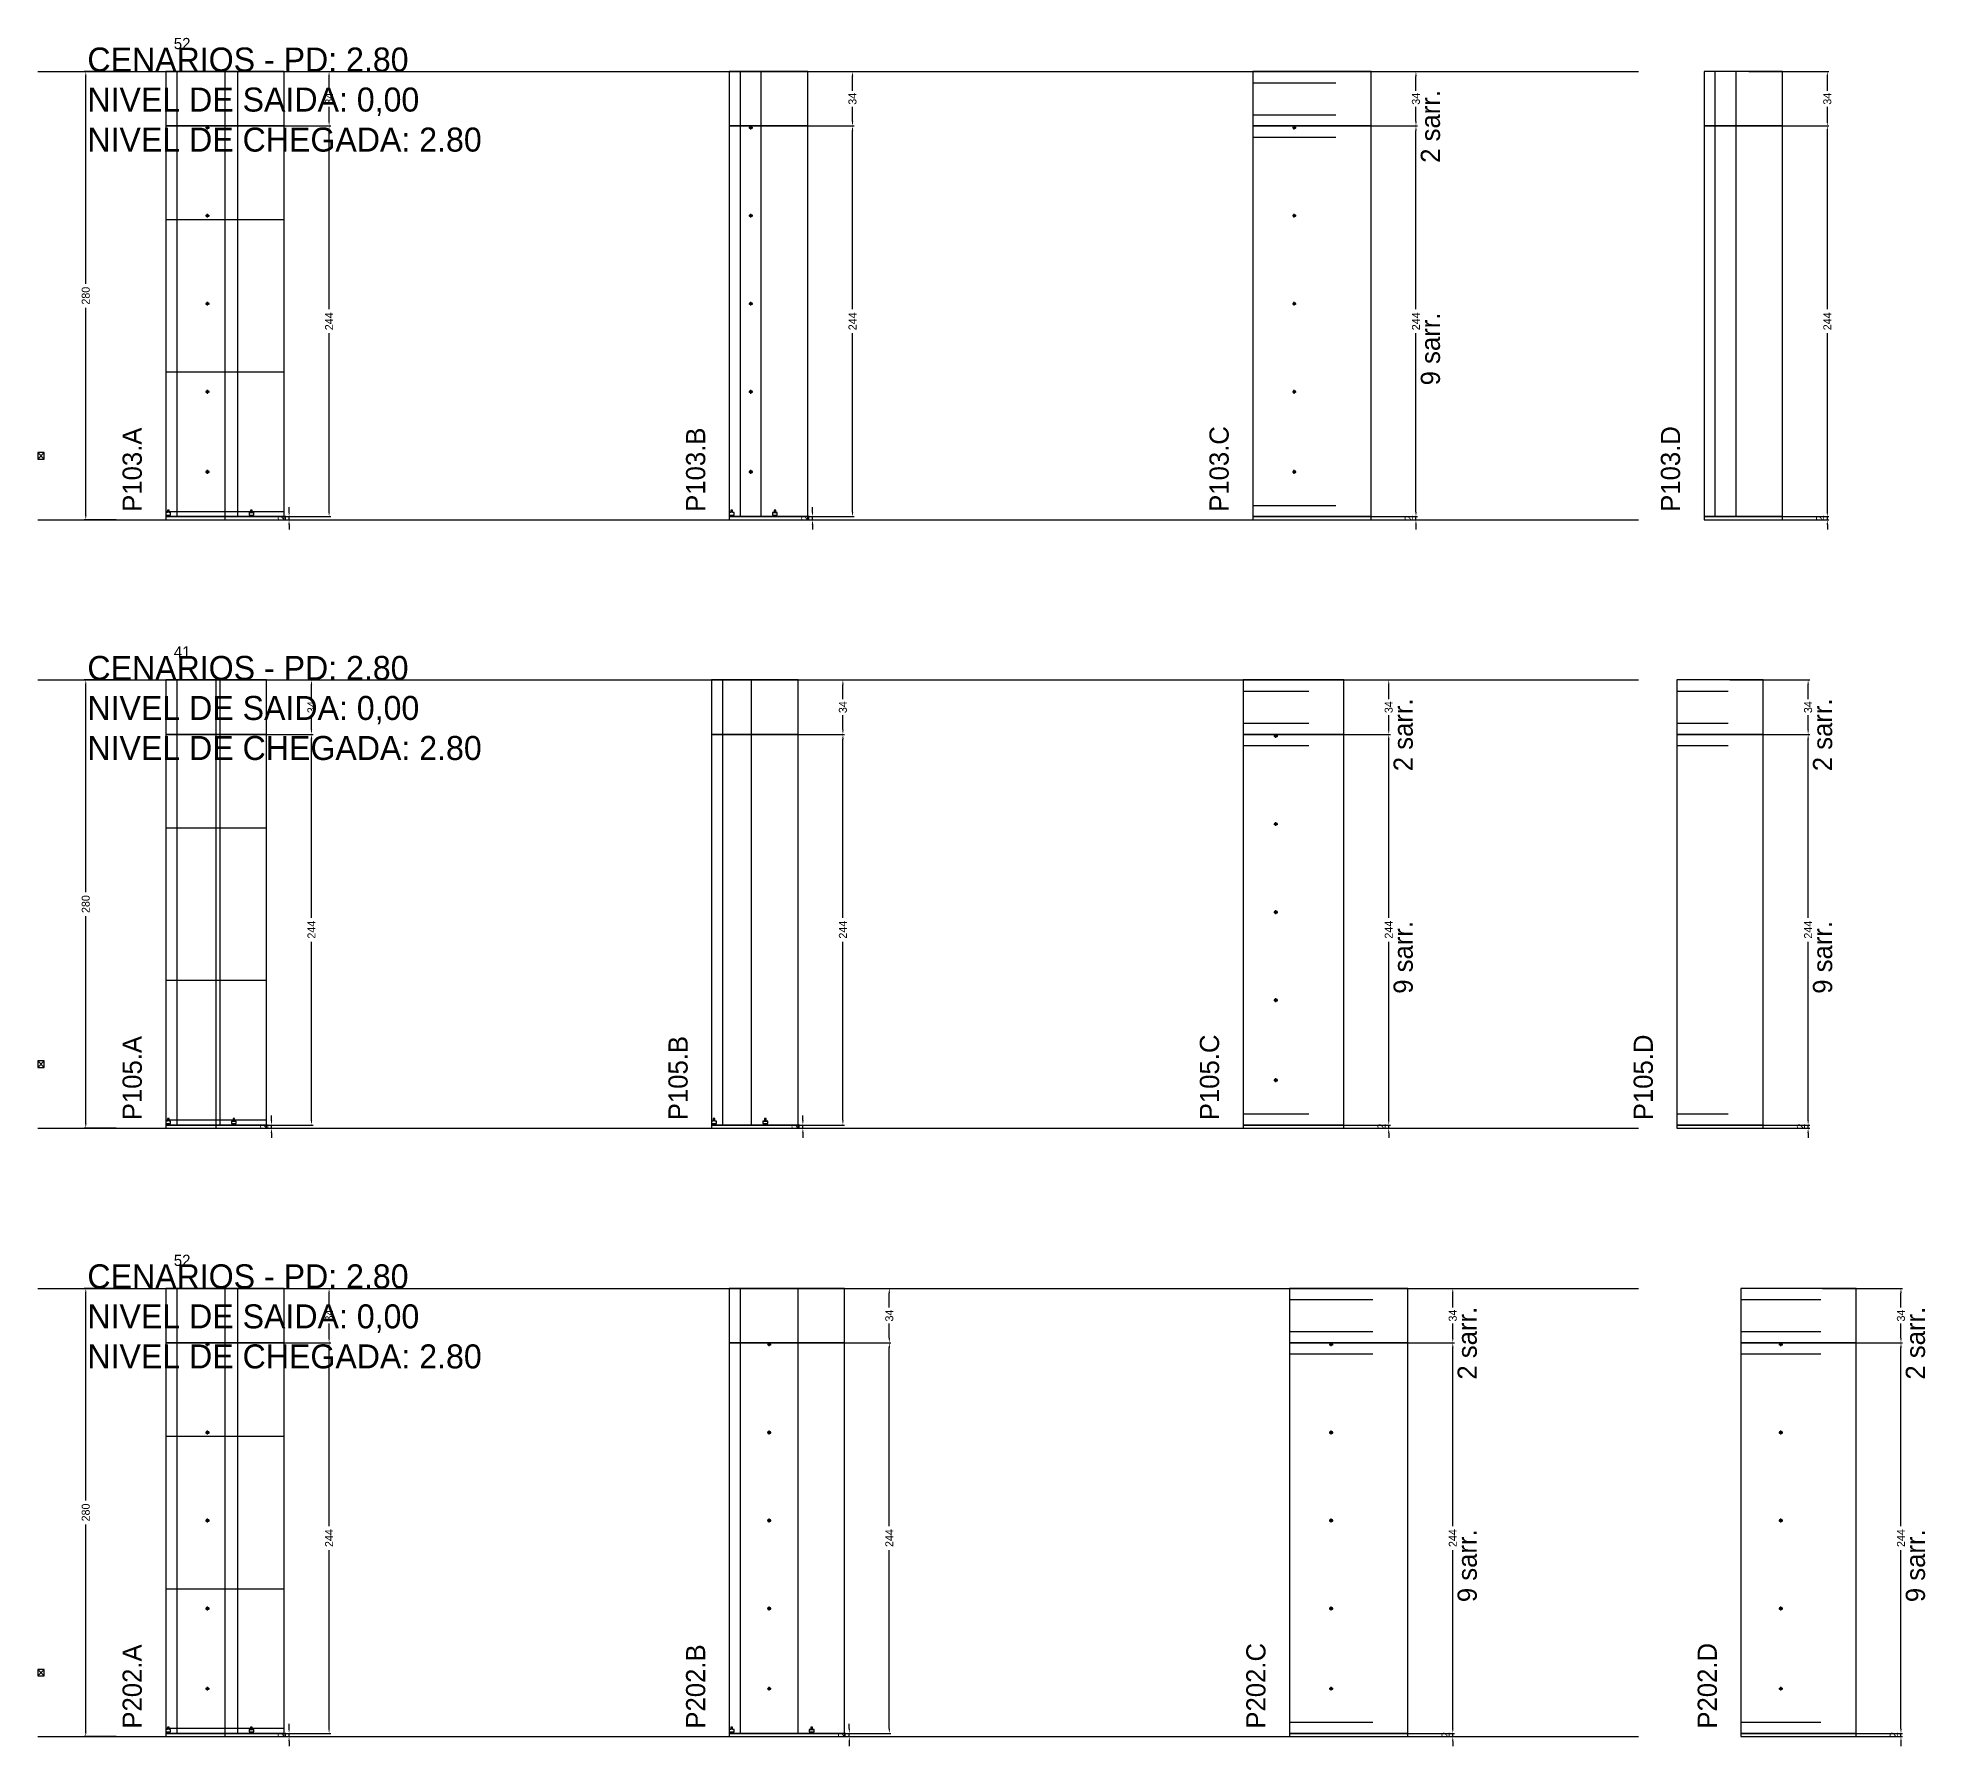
# Model space of a CAD drawing. Header units: centimetres. Extents: x -10500 to 4147, y -7606 to 295.
# Drawn here: x -7000 to -5821, y -1906 to -839 of the extents above; entities that cross this region are included whole.
import ezdxf

# ---------------------------------------------------------------- set-up
doc = ezdxf.new("R2010")
doc.units = ezdxf.units.CM
doc.linetypes.add('DASHED', pattern=[2, -2])
for name, color, linetype in [('COTA', 241, 'Continuous'), ('COTAS FURACAO', 16, 'Continuous'), ('Madeira', 30, 'Continuous'), ('NOMENCLATURA', 7, 'Continuous'), ('Nível', 160, 'Continuous'), ('Painéis', 200, 'Continuous'), ('Perfil Metálico', 150, 'Continuous'), ('SARR_2.2x7', 40, 'Continuous'), ('SARRAFO DE PRESSAO', 200, 'Continuous'), ('texto', 7, 'Continuous')]:
    doc.layers.add(name, color=color, linetype=linetype)
doc.dimstyles.new('PAINEL-NOVA', dxfattribs={"dimtxt": 5, "dimasz": 3, "dimexe": 1, "dimexo": 1, "dimgap": 1, "dimtad": 1, "dimcen": 2.5, "dimazin": 3, "dimtfac": 1, "dimtmove": 0, "dimatfit": 3})

# ---------------------------------------------------------------- blocks, each defined once
blk = doc.blocks.new('_CLOSEDFILLED')
at = {"color": 0, "linetype": 'BYBLOCK'}
blk.add_solid([(-1, 0.16), (0, 0), (-1, -0.16)], dxfattribs=at)
blk = doc.blocks.new('*D53')
for p, q in [((-6951, -860), (-6971, -860)), ((-6970, -992.5), (-6970, -863)), ((-6970, -1137), (-6970, -1007.5)), ((-6951, -1140), (-6971, -1140))]:
    blk.add_line(p, q)
at = {"layer": 'Defpoints'}
for p in [(-6950, -860), (-6970, -1140), (-6950, -1140)]:
    blk.add_point(p, dxfattribs=at)
at = {"layer": 'COTA', "xscale": 3, "yscale": 3}
for p, rotation in [((-6970, -860), 90), ((-6970, -1140), 270)]:
    blk.add_blockref('_CLOSEDFILLED', p, dxfattribs=dict(at, rotation=rotation))
at = {"layer": 'COTA', "insert": (-6970, -1000), "char_height": 5, "attachment_point": 5, "rotation": 90}
blk.add_mtext('280', dxfattribs=at)
blk = doc.blocks.new('MULDURA')
at = {"layer": 'Paineis'}
for p, q in [((0, 0), (4, 4)), ((4, 0), (0, 4))]:
    blk.add_line(p, q, dxfattribs=at)
blk.add_lwpolyline([(0, 0), (4, 0), (4, 4), (0, 4)], close=True, dxfattribs=at)
blk = doc.blocks.new('*D55')
for p, q in [((-6867, -894), (-6817, -894)), ((-6818, -1008.5), (-6818, -897)), ((-6818, -1135), (-6818, -1023.5)), ((-6867, -1138), (-6817, -1138))]:
    blk.add_line(p, q)
at = {"layer": 'Defpoints'}
for p in [(-6868, -894), (-6868, -1138), (-6818, -1138)]:
    blk.add_point(p, dxfattribs=at)
at = {"layer": 'COTA', "xscale": 3, "yscale": 3}
for p, rotation in [((-6818, -894), 90), ((-6818, -1138), 270)]:
    blk.add_blockref('_CLOSEDFILLED', p, dxfattribs=dict(at, rotation=rotation))
at = {"layer": 'COTA', "insert": (-6818, -1016), "char_height": 5, "attachment_point": 5, "rotation": 90}
blk.add_mtext('244', dxfattribs=at)
blk = doc.blocks.new('*D56')
for p, q in [((-6867, -860), (-6817, -860)), ((-6818, -872), (-6818, -863)), ((-6818, -891), (-6818, -882)), ((-6867, -894), (-6817, -894))]:
    blk.add_line(p, q)
at = {"layer": 'Defpoints'}
for p in [(-6868, -860), (-6868, -894), (-6818, -894)]:
    blk.add_point(p, dxfattribs=at)
at = {"layer": 'COTA', "xscale": 3, "yscale": 3}
for p, rotation in [((-6818, -860), 90), ((-6818, -894), 270)]:
    blk.add_blockref('_CLOSEDFILLED', p, dxfattribs=dict(at, rotation=rotation))
at = {"layer": 'COTA', "insert": (-6818, -877), "char_height": 5, "attachment_point": 5, "rotation": 90}
blk.add_mtext('34', dxfattribs=at)
blk = doc.blocks.new('SLIPTEE')
at = {"layer": 'Paineis'}
blk.add_lwpolyline([(0, 0), (3, 0), (3, 1.5), (2, 1.5), (2, 3), (1, 3), (1, 1.5), (0, 1.5)], close=True, dxfattribs=at)
blk = doc.blocks.new('SLIPTDD')
at = {"layer": 'Paineis'}
blk.add_line((0, 1.5), (3, 1.5), dxfattribs=at)
blk.add_lwpolyline([(0, 0), (3, 0), (3, 1.5), (2, 1.5), (2, 3), (1, 3), (1, 1.5), (0, 1.5)], close=True, dxfattribs=at)
blk = doc.blocks.new('furacao')
at = {"layer": 'COTAS FURACAO'}
for p, q in [((-1.2, 0), (1.2, 0)), ((0, -1.2), (0, 1.2))]:
    blk.add_line(p, q, dxfattribs=at)
blk.add_circle((0, 0), 0.8, dxfattribs=at)
blk = doc.blocks.new('*D58')
for p, q in [((-6540, -894), (-6490, -894)), ((-6491, -1008.5), (-6491, -897)), ((-6491, -1135), (-6491, -1023.5)), ((-6540, -1138), (-6490, -1138))]:
    blk.add_line(p, q)
at = {"layer": 'Defpoints'}
for p in [(-6541, -894), (-6541, -1138), (-6491, -1138)]:
    blk.add_point(p, dxfattribs=at)
at = {"layer": 'COTA', "xscale": 3, "yscale": 3}
for p, rotation in [((-6491, -894), 90), ((-6491, -1138), 270)]:
    blk.add_blockref('_CLOSEDFILLED', p, dxfattribs=dict(at, rotation=rotation))
at = {"layer": 'COTA', "insert": (-6491, -1016), "char_height": 5, "attachment_point": 5, "rotation": 90}
blk.add_mtext('244', dxfattribs=at)
blk = doc.blocks.new('*D59')
for p, q in [((-6540, -860), (-6490, -860)), ((-6491, -872), (-6491, -863)), ((-6491, -891), (-6491, -882)), ((-6540, -894), (-6490, -894))]:
    blk.add_line(p, q)
at = {"layer": 'Defpoints'}
for p in [(-6541, -860), (-6541, -894), (-6491, -894)]:
    blk.add_point(p, dxfattribs=at)
at = {"layer": 'COTA', "xscale": 3, "yscale": 3}
for p, rotation in [((-6491, -860), 90), ((-6491, -894), 270)]:
    blk.add_blockref('_CLOSEDFILLED', p, dxfattribs=dict(at, rotation=rotation))
at = {"layer": 'COTA', "insert": (-6491, -877), "char_height": 5, "attachment_point": 5, "rotation": 90}
blk.add_mtext('34', dxfattribs=at)
blk = doc.blocks.new('*D61')
for p, q in [((-6188, -894), (-6138, -894)), ((-6139, -1008.5), (-6139, -897)), ((-6139, -1135), (-6139, -1023.5)), ((-6188, -1138), (-6138, -1138))]:
    blk.add_line(p, q)
at = {"layer": 'Defpoints'}
for p in [(-6189, -894), (-6189, -1138), (-6139, -1138)]:
    blk.add_point(p, dxfattribs=at)
at = {"layer": 'COTA', "xscale": 3, "yscale": 3}
for p, rotation in [((-6139, -894), 90), ((-6139, -1138), 270)]:
    blk.add_blockref('_CLOSEDFILLED', p, dxfattribs=dict(at, rotation=rotation))
at = {"layer": 'COTA', "insert": (-6139, -1016), "char_height": 5, "attachment_point": 5, "rotation": 90}
blk.add_mtext('244', dxfattribs=at)
blk = doc.blocks.new('*D62')
for p, q in [((-6188, -860), (-6138, -860)), ((-6139, -872), (-6139, -863)), ((-6139, -891), (-6139, -882)), ((-6188, -894), (-6138, -894))]:
    blk.add_line(p, q)
at = {"layer": 'Defpoints'}
for p in [(-6189, -860), (-6189, -894), (-6139, -894)]:
    blk.add_point(p, dxfattribs=at)
at = {"layer": 'COTA', "xscale": 3, "yscale": 3}
for p, rotation in [((-6139, -860), 90), ((-6139, -894), 270)]:
    blk.add_blockref('_CLOSEDFILLED', p, dxfattribs=dict(at, rotation=rotation))
at = {"layer": 'COTA', "insert": (-6139, -877), "char_height": 5, "attachment_point": 5, "rotation": 90}
blk.add_mtext('34', dxfattribs=at)
blk = doc.blocks.new('*D64')
for p, q in [((-5931, -894), (-5881, -894)), ((-5882, -1008.5), (-5882, -897)), ((-5882, -1135), (-5882, -1023.5)), ((-5931, -1138), (-5881, -1138))]:
    blk.add_line(p, q)
at = {"layer": 'Defpoints'}
for p in [(-5932, -894), (-5932, -1138), (-5882, -1138)]:
    blk.add_point(p, dxfattribs=at)
at = {"layer": 'COTA', "xscale": 3, "yscale": 3}
for p, rotation in [((-5882, -894), 90), ((-5882, -1138), 270)]:
    blk.add_blockref('_CLOSEDFILLED', p, dxfattribs=dict(at, rotation=rotation))
at = {"layer": 'COTA', "insert": (-5882, -1016), "char_height": 5, "attachment_point": 5, "rotation": 90}
blk.add_mtext('244', dxfattribs=at)
blk = doc.blocks.new('*D65')
for p, q in [((-5931, -860), (-5881, -860)), ((-5882, -872), (-5882, -863)), ((-5882, -891), (-5882, -882)), ((-5931, -894), (-5881, -894))]:
    blk.add_line(p, q)
at = {"layer": 'Defpoints'}
for p in [(-5932, -860), (-5932, -894), (-5882, -894)]:
    blk.add_point(p, dxfattribs=at)
at = {"layer": 'COTA', "xscale": 3, "yscale": 3}
for p, rotation in [((-5882, -860), 90), ((-5882, -894), 270)]:
    blk.add_blockref('_CLOSEDFILLED', p, dxfattribs=dict(at, rotation=rotation))
at = {"layer": 'COTA', "insert": (-5882, -877), "char_height": 5, "attachment_point": 5, "rotation": 90}
blk.add_mtext('34', dxfattribs=at)
blk = doc.blocks.new('*D79')
for p, q in [((-6951, -1240), (-6971, -1240)), ((-6970, -1372.5), (-6970, -1243)), ((-6970, -1517), (-6970, -1387.5)), ((-6951, -1520), (-6971, -1520))]:
    blk.add_line(p, q)
at = {"layer": 'Defpoints'}
for p in [(-6950, -1240), (-6970, -1520), (-6950, -1520)]:
    blk.add_point(p, dxfattribs=at)
at = {"layer": 'COTA', "xscale": 3, "yscale": 3}
for p, rotation in [((-6970, -1240), 90), ((-6970, -1520), 270)]:
    blk.add_blockref('_CLOSEDFILLED', p, dxfattribs=dict(at, rotation=rotation))
at = {"layer": 'COTA', "insert": (-6970, -1380), "char_height": 5, "attachment_point": 5, "rotation": 90}
blk.add_mtext('280', dxfattribs=at)
blk = doc.blocks.new('*D81')
for p, q in [((-6878, -1274), (-6828, -1274)), ((-6829, -1388.5), (-6829, -1277)), ((-6829, -1515), (-6829, -1403.5)), ((-6878, -1518), (-6828, -1518))]:
    blk.add_line(p, q)
at = {"layer": 'Defpoints'}
for p in [(-6879, -1274), (-6879, -1518), (-6829, -1518)]:
    blk.add_point(p, dxfattribs=at)
at = {"layer": 'COTA', "xscale": 3, "yscale": 3}
for p, rotation in [((-6829, -1274), 90), ((-6829, -1518), 270)]:
    blk.add_blockref('_CLOSEDFILLED', p, dxfattribs=dict(at, rotation=rotation))
at = {"layer": 'COTA', "insert": (-6829, -1396), "char_height": 5, "attachment_point": 5, "rotation": 90}
blk.add_mtext('244', dxfattribs=at)
blk = doc.blocks.new('*D82')
for p, q in [((-6878, -1240), (-6828, -1240)), ((-6829, -1252), (-6829, -1243)), ((-6829, -1271), (-6829, -1262)), ((-6878, -1274), (-6828, -1274))]:
    blk.add_line(p, q)
at = {"layer": 'Defpoints'}
for p in [(-6879, -1240), (-6879, -1274), (-6829, -1274)]:
    blk.add_point(p, dxfattribs=at)
at = {"layer": 'COTA', "xscale": 3, "yscale": 3}
for p, rotation in [((-6829, -1240), 90), ((-6829, -1274), 270)]:
    blk.add_blockref('_CLOSEDFILLED', p, dxfattribs=dict(at, rotation=rotation))
at = {"layer": 'COTA', "insert": (-6829, -1257), "char_height": 5, "attachment_point": 5, "rotation": 90}
blk.add_mtext('34', dxfattribs=at)
blk = doc.blocks.new('*D84')
for p, q in [((-6546, -1274), (-6496, -1274)), ((-6497, -1388.5), (-6497, -1277)), ((-6497, -1515), (-6497, -1403.5)), ((-6546, -1518), (-6496, -1518))]:
    blk.add_line(p, q)
at = {"layer": 'Defpoints'}
for p in [(-6547, -1274), (-6547, -1518), (-6497, -1518)]:
    blk.add_point(p, dxfattribs=at)
at = {"layer": 'COTA', "xscale": 3, "yscale": 3}
for p, rotation in [((-6497, -1274), 90), ((-6497, -1518), 270)]:
    blk.add_blockref('_CLOSEDFILLED', p, dxfattribs=dict(at, rotation=rotation))
at = {"layer": 'COTA', "insert": (-6497, -1396), "char_height": 5, "attachment_point": 5, "rotation": 90}
blk.add_mtext('244', dxfattribs=at)
blk = doc.blocks.new('*D85')
for p, q in [((-6546, -1240), (-6496, -1240)), ((-6497, -1252), (-6497, -1243)), ((-6497, -1271), (-6497, -1262)), ((-6546, -1274), (-6496, -1274))]:
    blk.add_line(p, q)
at = {"layer": 'Defpoints'}
for p in [(-6547, -1240), (-6547, -1274), (-6497, -1274)]:
    blk.add_point(p, dxfattribs=at)
at = {"layer": 'COTA', "xscale": 3, "yscale": 3}
for p, rotation in [((-6497, -1240), 90), ((-6497, -1274), 270)]:
    blk.add_blockref('_CLOSEDFILLED', p, dxfattribs=dict(at, rotation=rotation))
at = {"layer": 'COTA', "insert": (-6497, -1257), "char_height": 5, "attachment_point": 5, "rotation": 90}
blk.add_mtext('34', dxfattribs=at)
blk = doc.blocks.new('*D87')
for p, q in [((-6205, -1274), (-6155, -1274)), ((-6156, -1388.5), (-6156, -1277)), ((-6156, -1515), (-6156, -1403.5)), ((-6205, -1518), (-6155, -1518))]:
    blk.add_line(p, q)
at = {"layer": 'Defpoints'}
for p in [(-6206, -1274), (-6206, -1518), (-6156, -1518)]:
    blk.add_point(p, dxfattribs=at)
at = {"layer": 'COTA', "xscale": 3, "yscale": 3}
for p, rotation in [((-6156, -1274), 90), ((-6156, -1518), 270)]:
    blk.add_blockref('_CLOSEDFILLED', p, dxfattribs=dict(at, rotation=rotation))
at = {"layer": 'COTA', "insert": (-6156, -1396), "char_height": 5, "attachment_point": 5, "rotation": 90}
blk.add_mtext('244', dxfattribs=at)
blk = doc.blocks.new('*D88')
for p, q in [((-6205, -1240), (-6155, -1240)), ((-6156, -1252), (-6156, -1243)), ((-6156, -1271), (-6156, -1262)), ((-6205, -1274), (-6155, -1274))]:
    blk.add_line(p, q)
at = {"layer": 'Defpoints'}
for p in [(-6206, -1240), (-6206, -1274), (-6156, -1274)]:
    blk.add_point(p, dxfattribs=at)
at = {"layer": 'COTA', "xscale": 3, "yscale": 3}
for p, rotation in [((-6156, -1240), 90), ((-6156, -1274), 270)]:
    blk.add_blockref('_CLOSEDFILLED', p, dxfattribs=dict(at, rotation=rotation))
at = {"layer": 'COTA', "insert": (-6156, -1257), "char_height": 5, "attachment_point": 5, "rotation": 90}
blk.add_mtext('34', dxfattribs=at)
blk = doc.blocks.new('*D90')
for p, q in [((-5943, -1274), (-5893, -1274)), ((-5894, -1388.5), (-5894, -1277)), ((-5894, -1515), (-5894, -1403.5)), ((-5943, -1518), (-5893, -1518))]:
    blk.add_line(p, q)
at = {"layer": 'Defpoints'}
for p in [(-5944, -1274), (-5944, -1518), (-5894, -1518)]:
    blk.add_point(p, dxfattribs=at)
at = {"layer": 'COTA', "xscale": 3, "yscale": 3}
for p, rotation in [((-5894, -1274), 90), ((-5894, -1518), 270)]:
    blk.add_blockref('_CLOSEDFILLED', p, dxfattribs=dict(at, rotation=rotation))
at = {"layer": 'COTA', "insert": (-5894, -1396), "char_height": 5, "attachment_point": 5, "rotation": 90}
blk.add_mtext('244', dxfattribs=at)
blk = doc.blocks.new('*D91')
for p, q in [((-5943, -1240), (-5893, -1240)), ((-5894, -1252), (-5894, -1243)), ((-5894, -1271), (-5894, -1262)), ((-5943, -1274), (-5893, -1274))]:
    blk.add_line(p, q)
at = {"layer": 'Defpoints'}
for p in [(-5944, -1240), (-5944, -1274), (-5894, -1274)]:
    blk.add_point(p, dxfattribs=at)
at = {"layer": 'COTA', "xscale": 3, "yscale": 3}
for p, rotation in [((-5894, -1240), 90), ((-5894, -1274), 270)]:
    blk.add_blockref('_CLOSEDFILLED', p, dxfattribs=dict(at, rotation=rotation))
at = {"layer": 'COTA', "insert": (-5894, -1257), "char_height": 5, "attachment_point": 5, "rotation": 90}
blk.add_mtext('34', dxfattribs=at)
blk = doc.blocks.new('*D105')
for p, q in [((-6951, -1620), (-6971, -1620)), ((-6970, -1752.5), (-6970, -1623)), ((-6970, -1897), (-6970, -1767.5)), ((-6951, -1900), (-6971, -1900))]:
    blk.add_line(p, q)
at = {"layer": 'Defpoints'}
for p in [(-6950, -1620), (-6970, -1900), (-6950, -1900)]:
    blk.add_point(p, dxfattribs=at)
at = {"layer": 'COTA', "xscale": 3, "yscale": 3}
for p, rotation in [((-6970, -1620), 90), ((-6970, -1900), 270)]:
    blk.add_blockref('_CLOSEDFILLED', p, dxfattribs=dict(at, rotation=rotation))
at = {"layer": 'COTA', "insert": (-6970, -1760), "char_height": 5, "attachment_point": 5, "rotation": 90}
blk.add_mtext('280', dxfattribs=at)
blk = doc.blocks.new('*D107')
for p, q in [((-6867, -1654), (-6817, -1654)), ((-6818, -1768.5), (-6818, -1657)), ((-6818, -1895), (-6818, -1783.5)), ((-6867, -1898), (-6817, -1898))]:
    blk.add_line(p, q)
at = {"layer": 'Defpoints'}
for p in [(-6868, -1654), (-6868, -1898), (-6818, -1898)]:
    blk.add_point(p, dxfattribs=at)
at = {"layer": 'COTA', "xscale": 3, "yscale": 3}
for p, rotation in [((-6818, -1654), 90), ((-6818, -1898), 270)]:
    blk.add_blockref('_CLOSEDFILLED', p, dxfattribs=dict(at, rotation=rotation))
at = {"layer": 'COTA', "insert": (-6818, -1776), "char_height": 5, "attachment_point": 5, "rotation": 90}
blk.add_mtext('244', dxfattribs=at)
blk = doc.blocks.new('*D108')
for p, q in [((-6867, -1620), (-6817, -1620)), ((-6818, -1632), (-6818, -1623)), ((-6818, -1651), (-6818, -1642)), ((-6867, -1654), (-6817, -1654))]:
    blk.add_line(p, q)
at = {"layer": 'Defpoints'}
for p in [(-6868, -1620), (-6868, -1654), (-6818, -1654)]:
    blk.add_point(p, dxfattribs=at)
at = {"layer": 'COTA', "xscale": 3, "yscale": 3}
for p, rotation in [((-6818, -1620), 90), ((-6818, -1654), 270)]:
    blk.add_blockref('_CLOSEDFILLED', p, dxfattribs=dict(at, rotation=rotation))
at = {"layer": 'COTA', "insert": (-6818, -1637), "char_height": 5, "attachment_point": 5, "rotation": 90}
blk.add_mtext('34', dxfattribs=at)
blk = doc.blocks.new('*D110')
for p, q in [((-6517, -1654), (-6467, -1654)), ((-6468, -1768.5), (-6468, -1657)), ((-6468, -1895), (-6468, -1783.5)), ((-6517, -1898), (-6467, -1898))]:
    blk.add_line(p, q)
at = {"layer": 'Defpoints'}
for p in [(-6518, -1654), (-6518, -1898), (-6468, -1898)]:
    blk.add_point(p, dxfattribs=at)
at = {"layer": 'COTA', "xscale": 3, "yscale": 3}
for p, rotation in [((-6468, -1654), 90), ((-6468, -1898), 270)]:
    blk.add_blockref('_CLOSEDFILLED', p, dxfattribs=dict(at, rotation=rotation))
at = {"layer": 'COTA', "insert": (-6468, -1776), "char_height": 5, "attachment_point": 5, "rotation": 90}
blk.add_mtext('244', dxfattribs=at)
blk = doc.blocks.new('*D111')
for p, q in [((-6517, -1620), (-6467, -1620)), ((-6468, -1632), (-6468, -1623)), ((-6468, -1651), (-6468, -1642)), ((-6517, -1654), (-6467, -1654))]:
    blk.add_line(p, q)
at = {"layer": 'Defpoints'}
for p in [(-6518, -1620), (-6518, -1654), (-6468, -1654)]:
    blk.add_point(p, dxfattribs=at)
at = {"layer": 'COTA', "xscale": 3, "yscale": 3}
for p, rotation in [((-6468, -1620), 90), ((-6468, -1654), 270)]:
    blk.add_blockref('_CLOSEDFILLED', p, dxfattribs=dict(at, rotation=rotation))
at = {"layer": 'COTA', "insert": (-6468, -1637), "char_height": 5, "attachment_point": 5, "rotation": 90}
blk.add_mtext('34', dxfattribs=at)
blk = doc.blocks.new('*D113')
for p, q in [((-6165, -1654), (-6115, -1654)), ((-6116, -1768.5), (-6116, -1657)), ((-6116, -1895), (-6116, -1783.5)), ((-6165, -1898), (-6115, -1898))]:
    blk.add_line(p, q)
at = {"layer": 'Defpoints'}
for p in [(-6166, -1654), (-6166, -1898), (-6116, -1898)]:
    blk.add_point(p, dxfattribs=at)
at = {"layer": 'COTA', "xscale": 3, "yscale": 3}
for p, rotation in [((-6116, -1654), 90), ((-6116, -1898), 270)]:
    blk.add_blockref('_CLOSEDFILLED', p, dxfattribs=dict(at, rotation=rotation))
at = {"layer": 'COTA', "insert": (-6116, -1776), "char_height": 5, "attachment_point": 5, "rotation": 90}
blk.add_mtext('244', dxfattribs=at)
blk = doc.blocks.new('*D114')
for p, q in [((-6165, -1620), (-6115, -1620)), ((-6116, -1632), (-6116, -1623)), ((-6116, -1651), (-6116, -1642)), ((-6165, -1654), (-6115, -1654))]:
    blk.add_line(p, q)
at = {"layer": 'Defpoints'}
for p in [(-6166, -1620), (-6166, -1654), (-6116, -1654)]:
    blk.add_point(p, dxfattribs=at)
at = {"layer": 'COTA', "xscale": 3, "yscale": 3}
for p, rotation in [((-6116, -1620), 90), ((-6116, -1654), 270)]:
    blk.add_blockref('_CLOSEDFILLED', p, dxfattribs=dict(at, rotation=rotation))
at = {"layer": 'COTA', "insert": (-6116, -1637), "char_height": 5, "attachment_point": 5, "rotation": 90}
blk.add_mtext('34', dxfattribs=at)
blk = doc.blocks.new('*D116')
for p, q in [((-5885, -1654), (-5835, -1654)), ((-5836, -1768.5), (-5836, -1657)), ((-5836, -1895), (-5836, -1783.5)), ((-5885, -1898), (-5835, -1898))]:
    blk.add_line(p, q)
at = {"layer": 'Defpoints'}
for p in [(-5886, -1654), (-5886, -1898), (-5836, -1898)]:
    blk.add_point(p, dxfattribs=at)
at = {"layer": 'COTA', "xscale": 3, "yscale": 3}
for p, rotation in [((-5836, -1654), 90), ((-5836, -1898), 270)]:
    blk.add_blockref('_CLOSEDFILLED', p, dxfattribs=dict(at, rotation=rotation))
at = {"layer": 'COTA', "insert": (-5836, -1776), "char_height": 5, "attachment_point": 5, "rotation": 90}
blk.add_mtext('244', dxfattribs=at)
blk = doc.blocks.new('*D117')
for p, q in [((-5885, -1620), (-5835, -1620)), ((-5836, -1632), (-5836, -1623)), ((-5836, -1651), (-5836, -1642)), ((-5885, -1654), (-5835, -1654))]:
    blk.add_line(p, q)
at = {"layer": 'Defpoints'}
for p in [(-5886, -1620), (-5886, -1654), (-5836, -1654)]:
    blk.add_point(p, dxfattribs=at)
at = {"layer": 'COTA', "xscale": 3, "yscale": 3}
for p, rotation in [((-5836, -1620), 90), ((-5836, -1654), 270)]:
    blk.add_blockref('_CLOSEDFILLED', p, dxfattribs=dict(at, rotation=rotation))
at = {"layer": 'COTA', "insert": (-5836, -1637), "char_height": 5, "attachment_point": 5, "rotation": 90}
blk.add_mtext('34', dxfattribs=at)

msp = doc.modelspace()

# ---------------------------------------------------------------- linework, layer by layer
at = {"layer": 'Madeira'}
for points in [[(-6920, -952.4), (-6846, -952.4)], [(-6920, -1047.6), (-6846, -1047.6)], [(-6920, -1332.4), (-6857, -1332.4)], [(-6920, -1427.6), (-6857, -1427.6)], [(-6920, -1712.4), (-6846, -1712.4)], [(-6920, -1807.6), (-6846, -1807.6)]]:
    msp.add_lwpolyline(points, dxfattribs=at)
at = {"layer": 'Nível', "linetype": 'DASHED'}
for points in [[(-7000, -860), (-6000, -860)], [(-7000, -1140), (-6000, -1140)], [(-7000, -1240), (-6000, -1240)], [(-7000, -1520), (-6000, -1520)], [(-7000, -1620), (-6000, -1620)], [(-7000, -1900), (-6000, -1900)]]:
    msp.add_lwpolyline(points, dxfattribs=at)
at = {"layer": 'Painéis'}
for points in [[(-6920, -894), (-6846, -894), (-6846, -860), (-6920, -860)], [(-6920, -1140), (-6846, -1140), (-6846, -860), (-6920, -860)], [(-6568, -894), (-6519, -894), (-6519, -860), (-6568, -860)], [(-6241, -894), (-6167, -894), (-6167, -860), (-6241, -860)], [(-5959, -894), (-5910, -894), (-5910, -860), (-5959, -860)], [(-6920, -1138), (-6846, -1138), (-6846, -894), (-6920, -894)], [(-6568, -1138), (-6519, -1138), (-6519, -894), (-6568, -894)], [(-6241, -1138), (-6167, -1138), (-6167, -894), (-6241, -894)], [(-5959, -1138), (-5910, -1138), (-5910, -894), (-5959, -894)], [(-6920, -1140), (-6846, -1140), (-6846, -1138), (-6920, -1138)], [(-6568, -1140), (-6519, -1140), (-6519, -1138), (-6568, -1138)], [(-6241, -1140), (-6167, -1140), (-6167, -1138), (-6241, -1138)], [(-5959, -1140), (-5910, -1140), (-5910, -1138), (-5959, -1138)], [(-6920, -1274), (-6857, -1274), (-6857, -1240), (-6920, -1240)], [(-6920, -1520), (-6857, -1520), (-6857, -1240), (-6920, -1240)], [(-6579, -1274), (-6525, -1274), (-6525, -1240), (-6579, -1240)], [(-6247, -1274), (-6184, -1274), (-6184, -1240), (-6247, -1240)], [(-5976, -1274), (-5922, -1274), (-5922, -1240), (-5976, -1240)], [(-6920, -1518), (-6857, -1518), (-6857, -1274), (-6920, -1274)], [(-6579, -1518), (-6525, -1518), (-6525, -1274), (-6579, -1274)], [(-6247, -1518), (-6184, -1518), (-6184, -1274), (-6247, -1274)], [(-5976, -1518), (-5922, -1518), (-5922, -1274), (-5976, -1274)], [(-6920, -1520), (-6857, -1520), (-6857, -1518), (-6920, -1518)], [(-6579, -1520), (-6525, -1520), (-6525, -1518), (-6579, -1518)], [(-6247, -1520), (-6184, -1520), (-6184, -1518), (-6247, -1518)], [(-5976, -1520), (-5922, -1520), (-5922, -1518), (-5976, -1518)], [(-6920, -1654), (-6846, -1654), (-6846, -1620), (-6920, -1620)], [(-6920, -1900), (-6846, -1900), (-6846, -1620), (-6920, -1620)], [(-6568, -1654), (-6496, -1654), (-6496, -1620), (-6568, -1620)], [(-6218, -1654), (-6144, -1654), (-6144, -1620), (-6218, -1620)], [(-5936, -1654), (-5864, -1654), (-5864, -1620), (-5936, -1620)], [(-6920, -1898), (-6846, -1898), (-6846, -1654), (-6920, -1654)], [(-6568, -1898), (-6496, -1898), (-6496, -1654), (-6568, -1654)], [(-6218, -1898), (-6144, -1898), (-6144, -1654), (-6218, -1654)], [(-5936, -1898), (-5864, -1898), (-5864, -1654), (-5936, -1654)], [(-6920, -1900), (-6846, -1900), (-6846, -1898), (-6920, -1898)], [(-6568, -1900), (-6496, -1900), (-6496, -1898), (-6568, -1898)], [(-6218, -1900), (-6144, -1900), (-6144, -1898), (-6218, -1898)], [(-5936, -1900), (-5864, -1900), (-5864, -1898), (-5936, -1898)]]:
    msp.add_lwpolyline(points, close=True, dxfattribs=at)
at = {"layer": 'Perfil Metálico'}
for p, q in [((-6883, -1140), (-6883, -860)), ((-6888.5, -1520), (-6888.5, -1240)), ((-6883, -1900), (-6883, -1620))]:
    msp.add_line(p, q, dxfattribs=at)
at = {"layer": 'SARR_2.2x7'}
for points in [[(-6913, -894), (-6913, -860)], [(-6875, -894), (-6875, -860)], [(-6561, -894), (-6561, -860)], [(-6548, -894), (-6548, -860)], [(-5952, -894), (-5952, -860)], [(-5939, -894), (-5939, -860)], [(-6241, -867), (-6189, -867)], [(-6241, -887), (-6189, -887)], [(-6241, -901), (-6189, -901)], [(-6241, -1131), (-6189, -1131)], [(-6913, -1274), (-6913, -1240)], [(-6886, -1274), (-6886, -1240)], [(-6572, -1274), (-6572, -1240)], [(-6554, -1274), (-6554, -1240)], [(-6247, -1247), (-6206, -1247)], [(-5976, -1247), (-5944, -1247)], [(-6247, -1267), (-6206, -1267)], [(-5976, -1267), (-5944, -1267)], [(-6247, -1281), (-6206, -1281)], [(-5976, -1281), (-5944, -1281)], [(-6247, -1511), (-6206, -1511)], [(-5976, -1511), (-5944, -1511)], [(-6913, -1654), (-6913, -1620)], [(-6875, -1654), (-6875, -1620)], [(-6561, -1654), (-6561, -1620)], [(-6525, -1654), (-6525, -1620)], [(-6218, -1627), (-6166, -1627)], [(-5936, -1627), (-5886, -1627)], [(-6218, -1647), (-6166, -1647)], [(-5936, -1647), (-5886, -1647)], [(-6218, -1661), (-6166, -1661)], [(-5936, -1661), (-5886, -1661)], [(-6218, -1891), (-6166, -1891)], [(-5936, -1891), (-5886, -1891)]]:
    msp.add_lwpolyline(points, dxfattribs=at)
at = {"layer": 'SARR_2.2x7', "linetype": 'DASHED'}
for points in [[(-6913, -1138), (-6913, -894)], [(-6875, -1138), (-6875, -894)], [(-6561, -1138), (-6561, -894)], [(-6548, -1138), (-6548, -894)], [(-5952, -1138), (-5952, -894)], [(-5939, -1138), (-5939, -894)], [(-6913, -1518), (-6913, -1274)], [(-6886, -1518), (-6886, -1274)], [(-6572, -1518), (-6572, -1274)], [(-6554, -1518), (-6554, -1274)], [(-6913, -1898), (-6913, -1654)], [(-6875, -1898), (-6875, -1654)], [(-6561, -1898), (-6561, -1654)], [(-6525, -1898), (-6525, -1654)]]:
    msp.add_lwpolyline(points, dxfattribs=at)
at = {"layer": 'SARRAFO DE PRESSAO'}
for points in [[(-6920, -1140), (-6846, -1140), (-6846, -1135), (-6920, -1135)], [(-6920, -1520), (-6857, -1520), (-6857, -1515), (-6920, -1515)], [(-6920, -1900), (-6846, -1900), (-6846, -1895), (-6920, -1895)]]:
    msp.add_lwpolyline(points, close=True, dxfattribs=at)

# ---------------------------------------------------------------- block references
at = {"layer": 'COTA'}
for name, p in [('furacao', (-6894, -895)), ('furacao', (-6554.5, -895)), ('furacao', (-6215, -895)), ('furacao', (-6894, -950)), ('furacao', (-6554.5, -950)), ('furacao', (-6215, -950)), ('furacao', (-6894, -1005)), ('furacao', (-6554.5, -1005)), ('furacao', (-6215, -1005)), ('furacao', (-6894, -1060)), ('furacao', (-6554.5, -1060)), ('furacao', (-6215, -1060)), ('MULDURA', (-7000, -1102)), ('furacao', (-6894, -1110)), ('furacao', (-6554.5, -1110)), ('furacao', (-6215, -1110)), ('SLIPTEE', (-6920, -1137)), ('SLIPTDD', (-6868, -1137)), ('SLIPTEE', (-6568, -1137)), ('SLIPTDD', (-6541, -1137)), ('furacao', (-6226.5, -1275)), ('furacao', (-6226.5, -1330)), ('furacao', (-6226.5, -1385)), ('furacao', (-6226.5, -1440)), ('MULDURA', (-7000, -1482)), ('furacao', (-6226.5, -1490)), ('SLIPTEE', (-6920, -1517)), ('SLIPTDD', (-6879, -1517)), ('SLIPTEE', (-6579, -1517)), ('SLIPTDD', (-6547, -1517)), ('furacao', (-6894, -1655)), ('furacao', (-6543, -1655)), ('furacao', (-6192, -1655)), ('furacao', (-5911, -1655)), ('furacao', (-6894, -1710)), ('furacao', (-6543, -1710)), ('furacao', (-6192, -1710)), ('furacao', (-5911, -1710)), ('furacao', (-6894, -1765)), ('furacao', (-6543, -1765)), ('furacao', (-6192, -1765)), ('furacao', (-5911, -1765)), ('furacao', (-6894, -1820)), ('furacao', (-6543, -1820)), ('furacao', (-6192, -1820)), ('furacao', (-5911, -1820)), ('MULDURA', (-7000, -1862)), ('furacao', (-6894, -1870)), ('furacao', (-6543, -1870)), ('furacao', (-6192, -1870)), ('furacao', (-5911, -1870)), ('SLIPTEE', (-6920, -1897)), ('SLIPTDD', (-6868, -1897)), ('SLIPTEE', (-6568, -1897)), ('SLIPTDD', (-6518, -1897))]:
    msp.add_blockref(name, p, dxfattribs=at)

# ---------------------------------------------------------------- texts
at = {"layer": 'NOMENCLATURA'}
for s, p in [('CENARIOS - PD: 2.80', (-6969, -860)), ('NIVEL DE SAIDA: 0,00', (-6969, -885)), ('NIVEL DE CHEGADA: 2.80', (-6969, -910)), ('CENARIOS - PD: 2.80', (-6969, -1240)), ('NIVEL DE SAIDA: 0,00', (-6969, -1265)), ('NIVEL DE CHEGADA: 2.80', (-6969, -1290)), ('CENARIOS - PD: 2.80', (-6969, -1620)), ('NIVEL DE SAIDA: 0,00', (-6969, -1645)), ('NIVEL DE CHEGADA: 2.80', (-6969, -1670))]:
    msp.add_text(s, height=15, dxfattribs=at).set_placement(p)
for s, p in [('2 sarr.', (-6124, -917)), ('9 sarr.', (-6124, -1056)), ('P103.A', (-6935, -1135)), ('P103.B', (-6583, -1135)), ('P103.C', (-6256, -1135)), ('P103.D', (-5974, -1135)), ('2 sarr.', (-6141, -1297)), ('2 sarr.', (-5879, -1297)), ('9 sarr.', (-6141, -1436)), ('9 sarr.', (-5879, -1436)), ('P105.C', (-6262, -1515)), ('P105.A', (-6935, -1515)), ('P105.B', (-6594, -1515)), ('P105.D', (-5991, -1515)), ('2 sarr.', (-6101, -1677)), ('2 sarr.', (-5821, -1677)), ('9 sarr.', (-6101, -1816)), ('9 sarr.', (-5821, -1816)), ('P202.A', (-6935, -1895)), ('P202.B', (-6583, -1895)), ('P202.C', (-6233, -1895)), ('P202.D', (-5951, -1895))]:
    msp.add_text(s, height=12, rotation=90, dxfattribs=at).set_placement(p)
at = {"layer": 'texto'}
for s, p in [('52', (-6915, -846)), ('41', (-6915, -1226)), ('52', (-6915, -1606))]:
    msp.add_text(s, height=7, dxfattribs=at).set_placement(p)

# ---------------------------------------------------------------- dimensions: what is measured, and where the dimension line sits
at = {"layer": 'COTA'}
for base, p1, p2, picture, middle in [((-6970, -1140), (-6950, -1140), (-6950, -860), '*D53', (-6970, -1000)), ((-6818, -894), (-6868, -894), (-6868, -860), '*D56', (-6818, -877)), ((-6491, -894), (-6541, -894), (-6541, -860), '*D59', (-6491, -877)), ((-6139, -894), (-6189, -894), (-6189, -860), '*D62', (-6139, -877)), ((-5882, -894), (-5932, -894), (-5932, -860), '*D65', (-5882, -877)), ((-6818, -1138), (-6868, -1138), (-6868, -894), '*D55', (-6818, -1016)), ((-6491, -1138), (-6541, -1138), (-6541, -894), '*D58', (-6491, -1016)), ((-6139, -1138), (-6189, -1138), (-6189, -894), '*D61', (-6139, -1016)), ((-5882, -1138), (-5932, -1138), (-5932, -894), '*D64', (-5882, -1016)), ((-6970, -1520), (-6950, -1520), (-6950, -1240), '*D79', (-6970, -1380)), ((-6829, -1274), (-6879, -1274), (-6879, -1240), '*D82', (-6829, -1257)), ((-6497, -1274), (-6547, -1274), (-6547, -1240), '*D85', (-6497, -1257)), ((-6156, -1274), (-6206, -1274), (-6206, -1240), '*D88', (-6156, -1257)), ((-5894, -1274), (-5944, -1274), (-5944, -1240), '*D91', (-5894, -1257)), ((-6829, -1518), (-6879, -1518), (-6879, -1274), '*D81', (-6829, -1396)), ((-6497, -1518), (-6547, -1518), (-6547, -1274), '*D84', (-6497, -1396)), ((-6156, -1518), (-6206, -1518), (-6206, -1274), '*D87', (-6156, -1396)), ((-5894, -1518), (-5944, -1518), (-5944, -1274), '*D90', (-5894, -1396)), ((-6970, -1900), (-6950, -1900), (-6950, -1620), '*D105', (-6970, -1760)), ((-6818, -1654), (-6868, -1654), (-6868, -1620), '*D108', (-6818, -1637)), ((-6468, -1654), (-6518, -1654), (-6518, -1620), '*D111', (-6468, -1637)), ((-6116, -1654), (-6166, -1654), (-6166, -1620), '*D114', (-6116, -1637)), ((-5836, -1654), (-5886, -1654), (-5886, -1620), '*D117', (-5836, -1637)), ((-6818, -1898), (-6868, -1898), (-6868, -1654), '*D107', (-6818, -1776)), ((-6468, -1898), (-6518, -1898), (-6518, -1654), '*D110', (-6468, -1776)), ((-6116, -1898), (-6166, -1898), (-6166, -1654), '*D113', (-6116, -1776)), ((-5836, -1898), (-5886, -1898), (-5886, -1654), '*D116', (-5836, -1776))]:
    dim = msp.add_linear_dim(base=base, p1=p1, p2=p2, angle=90, dimstyle='PAINEL-NOVA', dxfattribs=at)
    dim.commit()
    dim.dimension.update_dxf_attribs({"geometry": picture, "text_midpoint": middle})
for base, p1, p2 in [((-6843, -1140), (-6868, -1140), (-6868, -1138)), ((-6516, -1140), (-6541, -1140), (-6541, -1138)), ((-6139, -1140), (-6189, -1140), (-6189, -1138)), ((-5882, -1140), (-5932, -1140), (-5932, -1138)), ((-6854, -1520), (-6879, -1520), (-6879, -1518)), ((-6522, -1520), (-6547, -1520), (-6547, -1518)), ((-6156, -1520), (-6206, -1520), (-6206, -1518)), ((-5894, -1520), (-5944, -1520), (-5944, -1518)), ((-6843, -1900), (-6868, -1900), (-6868, -1898)), ((-6493, -1900), (-6518, -1900), (-6518, -1898)), ((-6116, -1900), (-6166, -1900), (-6166, -1898)), ((-5836, -1900), (-5886, -1900), (-5886, -1898))]:
    msp.add_linear_dim(base=base, p1=p1, p2=p2, angle=90, dimstyle='PAINEL-NOVA', dxfattribs=at).render()

doc.saveas('drawing.dxf')
